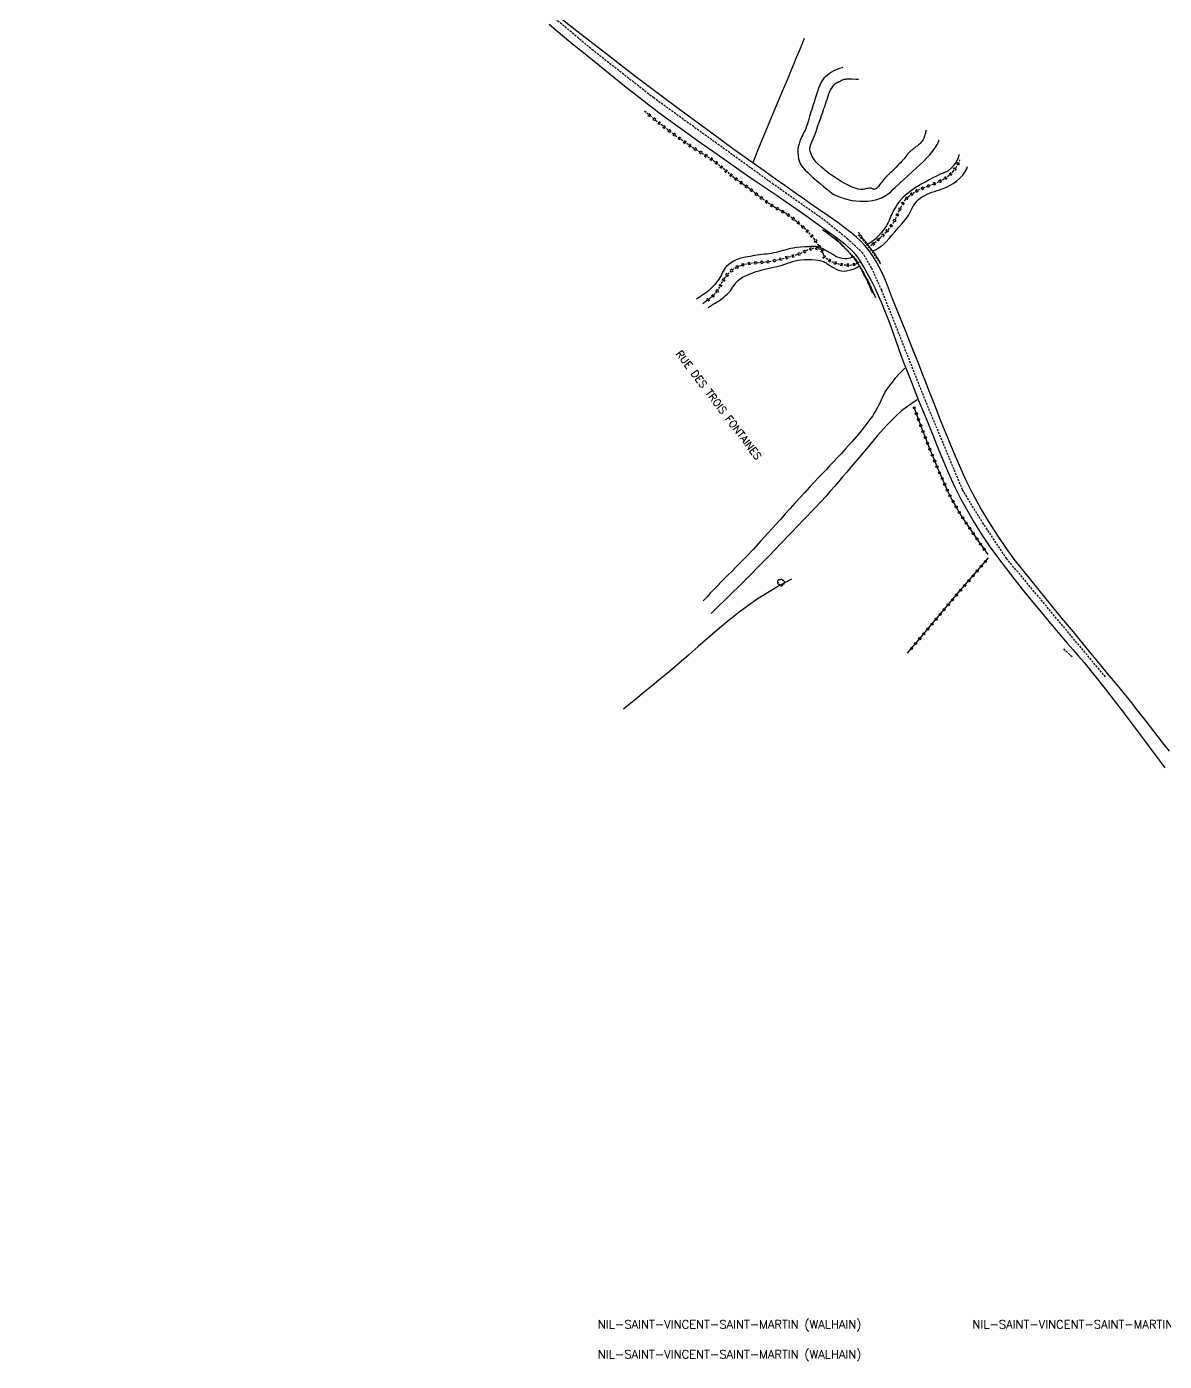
# Model space of a CAD drawing. Header units: millimetres. Extents: x 169000 to 170002, y 147000 to 148001.
# Drawn here: x 169291.9 to 169560.9, y 147245.3 to 147560.8 of the extents above; entities that cross this region are included whole.
import ezdxf
from ezdxf.enums import TextEntityAlignment as Align

# ---------------------------------------------------------------- set-up
doc = ezdxf.new("R2010")
doc.units = ezdxf.units.MM
doc.linetypes.add('DASHED', pattern=[0.75, 0.5, -0.25])
doc.layers.get('0').update_dxf_attribs({"linetype": 'CONTINUOUS'})
for name, color, linetype in [('W0001', 6, 'DASHED'), ('W0010', 4, 'CONTINUOUS'), ('W0071', 7, 'CONTINUOUS'), ('W0112', 1, 'DASHED'), ('W0120', 7, 'CONTINUOUS'), ('W0214', 2, 'CONTINUOUS'), ('W0220', 5, 'DASHED'), ('W0300', 7, 'CONTINUOUS'), ('W0322', 7, 'CONTINUOUS'), ('W0323', 7, 'CONTINUOUS'), ('W0330', 7, 'CONTINUOUS'), ('W0510', 5, 'CONTINUOUS'), ('W0980', 7, 'CONTINUOUS'), ('W0989', 7, 'CONTINUOUS')]:
    doc.layers.add(name, color=color, linetype=linetype)
doc.styles.get("Standard").update_dxf_attribs({"font": 'romans.shx', "width": 0.85})

# ---------------------------------------------------------------- blocks, each defined once
blk = doc.blocks.new('T300')
for p, q in [((-0.8, 0.51), (-0.86, 0.34)), ((-0.86, 0.34), (-0.86, 0.17)), ((-0.86, 0.17), (-0.74, 0.06)), ((-0.69, 0.63), (-0.8, 0.51)), ((-0.8, -0.06), (-0.74, 0.06)), ((-0.74, 0.06), (-0.69, 0.11)), ((-0.57, 0.69), (-0.69, 0.63)), ((-0.46, 0.69), (-0.57, 0.69)), ((-0.29, 0.63), (-0.46, 0.69)), ((-0.29, 0.63), (-0.17, 0.74)), ((-0.23, 0.57), (-0.29, 0.63)), ((-0.17, 0.74), (-0.06, 0.8)), ((-0.06, 0.8), (0.06, 0.8)), ((0.06, 0.8), (0.23, 0.74)), ((0.23, 0.74), (0.34, 0.63)), ((0.34, 0.63), (0.4, 0.51)), ((0.46, 0.46), (0.34, 0.46)), ((0.4, 0.51), (0.4, 0.46)), ((0.57, 0.4), (0.46, 0.46)), ((0.57, 0.4), (0.69, 0.29)), ((0.69, 0.29), (0.74, 0.17)), ((0.74, 0.06), (0.69, -0.17)), ((0.74, 0.17), (0.74, 0.06)), ((-0.8, -0.17), (-0.8, -0.06)), ((-0.8, -0.23), (-0.8, -0.17)), ((-0.74, -0.34), (-0.8, -0.23)), ((-0.69, -0.4), (-0.74, -0.34)), ((-0.51, -0.46), (-0.69, -0.4)), ((-0.4, -0.46), (-0.51, -0.46)), ((-0.4, -0.46), (-0.34, -0.46)), ((-0.34, -0.46), (-0.34, -0.4)), ((-0.34, -0.51), (-0.34, -0.46)), ((-0.29, -0.63), (-0.34, -0.51)), ((-0.17, -0.74), (-0.29, -0.63)), ((-0.06, -0.8), (-0.17, -0.74)), ((0.06, -0.8), (-0.06, -0.8)), ((0.17, -0.74), (0.06, -0.8)), ((0.23, -0.69), (0.17, -0.74)), ((0.29, -0.46), (0.23, -0.46)), ((0.29, -0.63), (0.23, -0.69)), ((0.46, -0.4), (0.29, -0.46)), ((0.34, -0.51), (0.29, -0.63)), ((0.34, -0.51), (0.34, -0.46)), ((0.57, -0.34), (0.46, -0.4)), ((0.63, -0.29), (0.57, -0.34)), ((0.69, -0.17), (0.63, -0.29))]:
    blk.add_line(p, q)
blk = doc.blocks.new('t220o')
at = {"color": 0, "linetype": 'Continuous'}
for p, q in [((-0.25, 0.25), (0.25, 0.25)), ((-0.25, -0.25), (0.25, -0.25))]:
    blk.add_line(p, q, dxfattribs=at)
blk = doc.blocks.new('t323o')
at = {"color": 0, "linetype": 'Continuous'}
for radius in [0.25, 0.15]:
    blk.add_circle((0, 0), radius, dxfattribs=at)
blk = doc.blocks.new('t322o')
at = {"color": 0, "linetype": 'Continuous'}
for radius in [0.25, 0.15]:
    blk.add_circle((0, 0), radius, dxfattribs=at)

msp = doc.modelspace()

# ---------------------------------------------------------------- linework, layer by layer
at = {"layer": 'W0001'}
msp.add_lwpolyline([(169546.99, 147407.13), (169523.65, 147435.07), (169518.18, 147443.24), (169513.2, 147451.35), (169504.51, 147472.23), (169494.1, 147498.53), (169491.7, 147503.8), (169489.6, 147507.33), (169486.07, 147510.63), (169480.25, 147515.3), (169468.5, 147523.56), (169440.18, 147543.99), (169425.89, 147555.19), (169413.44, 147565.63), (169398.84, 147577.71), (169385.23, 147588.66), (169367.24, 147603.45), (169355.64, 147612.92), (169341.04, 147625.16), (169327.66, 147637.05), (169315.31, 147648.64), (169300.58, 147662.72), (169291.92, 147671)], dxfattribs=at)
at = {"layer": 'W0010'}
for points in [[(169480.1, 147512.85), (169480.36, 147512.69), (169480.61, 147512.52), (169480.86, 147512.35), (169481.11, 147512.17), (169481.29, 147512.04), (169481.47, 147511.9), (169481.65, 147511.75), (169481.83, 147511.61), (169482, 147511.47), (169482.18, 147511.32), (169482.35, 147511.18), (169482.53, 147511.03), (169482.69, 147510.91), (169482.85, 147510.78), (169483.01, 147510.66), (169483.17, 147510.53), (169483.33, 147510.41), (169483.49, 147510.28), (169483.65, 147510.15), (169483.8, 147510.02), (169484.05, 147509.81), (169484.29, 147509.59), (169484.52, 147509.37), (169484.76, 147509.14), (169485.05, 147508.86), (169485.34, 147508.58), (169485.62, 147508.3), (169485.9, 147508), (169486.01, 147507.88), (169486.12, 147507.75), (169486.22, 147507.62), (169486.33, 147507.49), (169486.43, 147507.36), (169486.54, 147507.23), (169486.64, 147507.1), (169486.75, 147506.97), (169486.85, 147506.85), (169486.95, 147506.74), (169487.05, 147506.62), (169487.16, 147506.51), (169487.26, 147506.39), (169487.36, 147506.28), (169487.46, 147506.16), (169487.55, 147506.04), (169487.75, 147505.78), (169487.94, 147505.51), (169488.12, 147505.24), (169488.3, 147504.98), (169488.46, 147504.76), (169488.62, 147504.54), (169488.78, 147504.32), (169488.93, 147504.1), (169489.1, 147503.82), (169489.27, 147503.54), (169489.44, 147503.26), (169489.6, 147502.98), (169489.76, 147502.69), (169489.93, 147502.39), (169490.09, 147502.09), (169490.25, 147501.79), (169490.51, 147501.31), (169490.78, 147500.83), (169491.04, 147500.34), (169491.28, 147499.85), (169491.36, 147499.67), (169491.44, 147499.49), (169491.51, 147499.31), (169491.58, 147499.13), (169491.65, 147498.94), (169491.73, 147498.76), (169491.8, 147498.58), (169491.88, 147498.4), (169492.06, 147498.01), (169492.24, 147497.62), (169492.43, 147497.23), (169492.63, 147496.85)], [(169488.51, 147512.25), (169488.72, 147511.99), (169488.93, 147511.74), (169489.14, 147511.48), (169489.34, 147511.21), (169489.42, 147511.11), (169489.5, 147510.99), (169489.58, 147510.88), (169489.66, 147510.77), (169489.74, 147510.66), (169489.82, 147510.55), (169489.9, 147510.44), (169489.99, 147510.33), (169490.07, 147510.24), (169490.15, 147510.14), (169490.23, 147510.05), (169490.31, 147509.96), (169490.39, 147509.87), (169490.48, 147509.77), (169490.56, 147509.68), (169490.63, 147509.58), (169490.72, 147509.47), (169490.81, 147509.36), (169490.89, 147509.25), (169490.97, 147509.13), (169491.06, 147509.02), (169491.14, 147508.9), (169491.22, 147508.79), (169491.31, 147508.68), (169491.38, 147508.58), (169491.46, 147508.48), (169491.53, 147508.39), (169491.61, 147508.29), (169491.68, 147508.19), (169491.76, 147508.1), (169491.83, 147508), (169491.9, 147507.9), (169492.14, 147507.57), (169492.36, 147507.23), (169492.59, 147506.89), (169492.81, 147506.55), (169493.01, 147506.23), (169493.22, 147505.91), (169493.42, 147505.59), (169493.61, 147505.26)]]:
    msp.add_lwpolyline(points, dxfattribs=at)
at = {"layer": 'W0071'}
for points in [[(169562.1, 147389.59), (169560.27, 147391.96), (169558.44, 147394.33), (169556.6, 147396.69), (169554.75, 147399.04), (169552.88, 147401.38), (169551.55, 147403.03), (169550.21, 147404.67), (169548.86, 147406.31), (169547.5, 147407.94), (169546.15, 147409.58), (169544.79, 147411.21), (169543.44, 147412.84), (169542.09, 147414.48), (169539.4, 147417.76), (169536.7, 147421.04), (169534.02, 147424.33), (169531.35, 147427.63), (169529.37, 147430.07), (169527.38, 147432.51), (169525.43, 147434.98), (169523.57, 147437.52), (169521.44, 147440.65), (169519.39, 147443.83), (169517.44, 147447.08), (169515.61, 147450.4), (169513.96, 147453.73), (169512.45, 147457.14), (169511.01, 147460.57), (169509.59, 147464), (169508.71, 147466.12), (169507.85, 147468.24), (169507.01, 147470.37), (169506.17, 147472.51), (169505.34, 147474.64), (169504.51, 147476.78), (169503.68, 147478.91), (169502.84, 147481.04), (169501.3, 147484.91), (169499.77, 147488.78), (169498.23, 147492.65), (169496.66, 147496.5), (169495.91, 147498.39), (169495.18, 147500.29), (169494.4, 147502.18), (169493.5, 147504.01), (169492.76, 147505.33), (169491.96, 147506.62), (169491.09, 147507.87), (169490.14, 147509.05), (169489.15, 147510.1), (169488.09, 147511.07), (169486.99, 147512), (169485.87, 147512.89), (169483.7, 147514.54), (169481.46, 147516.11), (169479.2, 147517.64), (169476.96, 147519.19), (169475.43, 147520.27), (169473.9, 147521.35), (169472.37, 147522.42), (169470.84, 147523.5), (169469.31, 147524.58), (169467.78, 147525.66), (169466.26, 147526.74), (169464.74, 147527.83), (169459.16, 147531.84), (169453.6, 147535.87), (169448.06, 147539.94), (169442.55, 147544.04), (169435.67, 147549.25), (169428.82, 147554.5), (169422.01, 147559.8), (169415.24, 147565.15)], [(169415.42, 147561.43), (169417.55, 147559.66), (169419.67, 147557.9), (169421.8, 147556.14), (169423.94, 147554.39), (169426.08, 147552.65), (169429.89, 147549.59), (169433.7, 147546.54), (169437.54, 147543.52), (169441.42, 147540.55), (169445.96, 147537.21), (169450.54, 147533.94), (169455.16, 147530.71), (169459.77, 147527.48), (169462.09, 147525.85), (169464.43, 147524.24), (169466.78, 147522.65), (169469.12, 147521.05), (169471.47, 147519.45), (169473.8, 147517.83), (169476.12, 147516.19), (169478.41, 147514.53), (169480.72, 147512.89), (169483.06, 147511.27), (169485.33, 147509.52), (169487.4, 147507.55), (169488.35, 147506.38), (169489.17, 147505.12), (169489.91, 147503.83), (169490.64, 147502.53), (169491.56, 147500.82), (169492.43, 147499.08), (169493.25, 147497.33), (169494.03, 147495.55), (169494.76, 147493.78), (169495.46, 147491.99), (169496.13, 147490.19), (169496.78, 147488.38), (169497.42, 147486.57), (169498.06, 147484.77), (169498.72, 147482.96), (169499.4, 147481.17), (169501.09, 147476.83), (169502.81, 147472.5), (169504.56, 147468.18), (169506.32, 147463.88), (169507.54, 147460.89), (169508.76, 147457.9), (169510.03, 147454.93), (169511.39, 147452), (169512.83, 147449.17), (169514.33, 147446.38), (169515.92, 147443.63), (169517.59, 147440.94), (169519.48, 147438.14), (169521.47, 147435.43), (169523.51, 147432.75), (169525.58, 147430.09), (169527.64, 147427.47), (169529.75, 147424.89), (169531.87, 147422.32), (169534.01, 147419.75), (169535.31, 147418.2), (169536.63, 147416.66), (169537.95, 147415.13), (169539.28, 147413.6), (169540.6, 147412.06), (169541.92, 147410.52), (169543.22, 147408.97), (169544.5, 147407.4), (169546.95, 147404.32), (169549.34, 147401.19), (169551.71, 147398.05), (169554.09, 147394.9), (169555.25, 147393.36), (169556.42, 147391.82), (169557.57, 147390.27), (169558.73, 147388.72), (169559.89, 147387.17), (169561.05, 147385.62)], [(169499.56, 147480.12), (169498.37, 147478.96), (169497.25, 147477.73), (169496.21, 147476.43), (169495.24, 147475.08), (169494.92, 147474.56), (169494.63, 147474.04), (169494.36, 147473.49), (169494.11, 147472.95), (169493.86, 147472.4), (169493.61, 147471.85), (169493.35, 147471.31), (169493.07, 147470.78), (169492.71, 147470.14), (169492.34, 147469.5), (169491.95, 147468.88), (169491.54, 147468.27), (169490.11, 147466.37), (169488.59, 147464.52), (169487.03, 147462.73), (169485.46, 147460.94), (169484.57, 147459.96), (169483.67, 147458.99), (169482.76, 147458.02), (169481.84, 147457.07), (169480.92, 147456.11), (169480, 147455.16), (169479.09, 147454.2), (169478.18, 147453.23), (169477.02, 147451.97), (169475.87, 147450.71), (169474.72, 147449.45), (169473.57, 147448.18), (169472.42, 147446.91), (169471.27, 147445.64), (169470.12, 147444.37), (169468.97, 147443.11), (169467.23, 147441.19), (169465.49, 147439.27), (169463.75, 147437.36), (169461.98, 147435.47), (169461.15, 147434.61), (169460.31, 147433.75), (169459.47, 147432.91), (169458.62, 147432.06), (169457.77, 147431.22), (169456.93, 147430.37), (169456.08, 147429.52), (169455.25, 147428.66), (169454.39, 147427.78), (169453.54, 147426.89), (169452.7, 147425.99), (169451.86, 147425.09)], [(169502.45, 147472.6), (169501.19, 147471.8), (169499.97, 147470.93), (169498.8, 147470), (169497.68, 147469.02), (169495.29, 147466.64), (169493.05, 147464.11), (169490.9, 147461.53), (169488.72, 147458.98), (169487.74, 147457.85), (169486.77, 147456.71), (169485.8, 147455.56), (169484.84, 147454.42), (169483.88, 147453.27), (169482.91, 147452.14), (169481.92, 147451.01), (169480.93, 147449.89), (169478.26, 147447), (169475.55, 147444.15), (169472.82, 147441.33), (169470.08, 147438.5), (169467.68, 147436.01), (169465.26, 147433.53), (169462.84, 147431.06), (169460.4, 147428.61), (169458.75, 147426.98), (169457.09, 147425.36), (169455.43, 147423.74), (169453.75, 147422.14)]]:
    msp.add_lwpolyline(points, dxfattribs=at)
at = {"layer": 'W0112'}
for points in [[(169480.75, 147512.62), (169481.03, 147512.34), (169481.32, 147512.07), (169481.62, 147511.81), (169481.93, 147511.56), (169482.14, 147511.41), (169482.35, 147511.26), (169482.57, 147511.11), (169482.79, 147510.97), (169483.01, 147510.83), (169483.22, 147510.68), (169483.43, 147510.52), (169483.64, 147510.36), (169484.25, 147509.78), (169484.84, 147509.16), (169485.4, 147508.52), (169485.97, 147507.9), (169486.45, 147507.4), (169486.94, 147506.91), (169487.42, 147506.41), (169487.85, 147505.87), (169488.26, 147505.25), (169488.61, 147504.59), (169488.94, 147503.93), (169489.28, 147503.28), (169489.54, 147502.8), (169489.81, 147502.32), (169490.06, 147501.84), (169490.31, 147501.35), (169490.46, 147501.04), (169490.61, 147500.73), (169490.75, 147500.41), (169490.89, 147500.1), (169491.02, 147499.78), (169491.16, 147499.47), (169491.3, 147499.15), (169491.44, 147498.84), (169491.55, 147498.61), (169491.65, 147498.37), (169491.76, 147498.14), (169491.87, 147497.91)], [(169493.88, 147504.79), (169493.45, 147505.42), (169493.01, 147506.05), (169492.57, 147506.68), (169492.12, 147507.3), (169491.7, 147507.88), (169491.27, 147508.45), (169490.84, 147509.02), (169490.39, 147509.58), (169489.9, 147510.15), (169489.41, 147510.71), (169488.9, 147511.25), (169488.38, 147511.79)], [(169539.09, 147411.84), (169536.97, 147413.88)]]:
    msp.add_lwpolyline(points, dxfattribs=at)
at = {"layer": 'W0120'}
msp.add_lwpolyline([(169487.3, 147506.53), (169488.41, 147505.03)], dxfattribs=at)
at = {"layer": 'W0214'}
for points in [[(169492.5, 147522.4), (169492.36, 147522.38), (169492.23, 147522.39), (169492.1, 147522.43), (169491.98, 147522.48), (169491.87, 147522.54), (169491.76, 147522.59), (169491.64, 147522.63), (169491.51, 147522.66), (169491.2, 147522.66), (169490.89, 147522.62), (169490.59, 147522.56), (169490.29, 147522.49), (169489.99, 147522.43), (169489.68, 147522.37), (169489.37, 147522.34), (169489.06, 147522.35), (169488.54, 147522.43), (169488.04, 147522.57), (169487.56, 147522.75), (169487.09, 147522.94), (169486.29, 147523.3), (169485.51, 147523.69), (169484.75, 147524.12), (169484.01, 147524.57), (169483.1, 147525.15), (169482.21, 147525.75), (169481.35, 147526.38), (169480.51, 147527.06), (169479.83, 147527.64), (169479.15, 147528.25), (169478.52, 147528.91), (169477.98, 147529.64), (169477.66, 147530.18), (169477.39, 147530.75), (169477.19, 147531.36), (169477.12, 147532), (169477.23, 147532.81), (169477.53, 147533.58), (169477.88, 147534.31), (169478.18, 147535.03), (169478.56, 147536.1), (169478.94, 147537.18), (169479.31, 147538.25), (169479.68, 147539.33), (169479.87, 147539.86), (169480.05, 147540.4), (169480.23, 147540.94), (169480.42, 147541.48), (169480.6, 147542.01), (169480.78, 147542.55), (169480.97, 147543.09), (169481.16, 147543.62), (169481.35, 147544.19), (169481.54, 147544.76), (169481.75, 147545.33), (169482.01, 147545.88), (169482.27, 147546.3), (169482.55, 147546.72), (169482.87, 147547.11), (169483.23, 147547.45), (169483.32, 147547.52), (169483.41, 147547.58), (169483.51, 147547.63), (169483.61, 147547.67), (169483.71, 147547.71), (169483.81, 147547.75), (169483.91, 147547.8), (169484.01, 147547.84), (169484.14, 147547.91), (169484.26, 147547.98), (169484.39, 147548.05), (169484.51, 147548.12), (169484.64, 147548.19), (169484.77, 147548.26), (169484.91, 147548.31), (169485.04, 147548.36), (169485.31, 147548.42), (169485.58, 147548.46), (169485.86, 147548.48), (169486.13, 147548.49), (169487.1, 147548.49), (169488.08, 147548.45), (169488.58, 147548.41)], [(169504.59, 147536.39), (169504.59, 147536.38), (169504.54, 147536.12), (169504.47, 147535.87), (169504.4, 147535.62), (169504.33, 147535.37), (169504.28, 147535.18), (169504.22, 147535), (169504.16, 147534.82), (169504.1, 147534.64), (169504.03, 147534.48), (169503.95, 147534.32), (169503.87, 147534.17), (169503.78, 147534.02), (169503.64, 147533.81), (169503.49, 147533.62), (169503.33, 147533.43), (169503.16, 147533.24), (169502.99, 147533.08), (169502.81, 147532.92), (169502.62, 147532.77), (169502.44, 147532.62), (169502.26, 147532.48), (169502.08, 147532.33), (169501.9, 147532.19), (169501.71, 147532.05), (169501.61, 147531.97), (169501.5, 147531.9), (169501.39, 147531.83), (169501.28, 147531.75), (169501.17, 147531.68), (169501.06, 147531.6), (169500.96, 147531.52), (169500.86, 147531.43), (169500.62, 147531.19), (169500.4, 147530.93), (169500.19, 147530.67), (169499.98, 147530.4), (169499.78, 147530.13), (169499.58, 147529.86), (169499.37, 147529.59), (169499.15, 147529.33), (169498.85, 147529.01), (169498.54, 147528.69), (169498.22, 147528.38), (169497.91, 147528.07), (169497.51, 147527.66), (169497.11, 147527.26), (169496.71, 147526.86), (169496.3, 147526.46), (169496.16, 147526.33), (169496.02, 147526.19), (169495.88, 147526.06), (169495.74, 147525.92), (169495.6, 147525.79), (169495.46, 147525.65), (169495.33, 147525.51), (169495.19, 147525.37), (169495.02, 147525.19), (169494.85, 147525), (169494.69, 147524.81), (169494.53, 147524.61), (169494.36, 147524.42), (169494.2, 147524.23), (169494.04, 147524.04), (169493.87, 147523.85), (169493.59, 147523.47), (169493.32, 147523.04), (169492.96, 147522.65), (169492.5, 147522.4)]]:
    msp.add_lwpolyline(points, dxfattribs=at)
at = {"layer": 'W0220'}
for points in [[(169437.98, 147540.93), (169439.3, 147539.83), (169440.63, 147538.75), (169441.98, 147537.68), (169443.34, 147536.63), (169444.67, 147535.64), (169446.01, 147534.66), (169447.36, 147533.69), (169448.73, 147532.75), (169449.42, 147532.29), (169450.12, 147531.85), (169450.82, 147531.42), (169451.53, 147530.99), (169452.24, 147530.55), (169452.94, 147530.11), (169453.64, 147529.66), (169454.32, 147529.18), (169454.9, 147528.74), (169455.46, 147528.29), (169456.02, 147527.83), (169456.57, 147527.36), (169457.12, 147526.88), (169457.67, 147526.41), (169458.23, 147525.95), (169458.79, 147525.5), (169459.28, 147525.14), (169459.77, 147524.78), (169460.26, 147524.42), (169460.76, 147524.07), (169461.25, 147523.72), (169461.75, 147523.37), (169462.24, 147523.01), (169462.73, 147522.66), (169463.37, 147522.17), (169464.01, 147521.68), (169464.64, 147521.18), (169465.27, 147520.68), (169465.9, 147520.19), (169466.54, 147519.7), (169467.19, 147519.23), (169467.85, 147518.77), (169468.36, 147518.45), (169468.88, 147518.14), (169469.4, 147517.85), (169469.93, 147517.57), (169470.46, 147517.28), (169470.98, 147516.98), (169471.49, 147516.67), (169472, 147516.34), (169472.81, 147515.75), (169473.6, 147515.12), (169474.37, 147514.47), (169475.13, 147513.8), (169475.72, 147513.26), (169476.29, 147512.7), (169476.85, 147512.13), (169477.38, 147511.52), (169477.95, 147510.81), (169478.49, 147510.08), (169479, 147509.32), (169479.48, 147508.55)], [(169490.89, 147508.68), (169492.38, 147509.77), (169493.79, 147510.97), (169495.1, 147512.28), (169496.3, 147513.67), (169496.88, 147514.5), (169497.36, 147515.37), (169497.78, 147516.28), (169498.18, 147517.19), (169498.6, 147518.1), (169499.07, 147519), (169499.64, 147519.85), (169500.32, 147520.61), (169501.42, 147521.5), (169502.64, 147522.2), (169503.92, 147522.76), (169505.22, 147523.26), (169506.51, 147523.74), (169507.79, 147524.28), (169509.03, 147524.95), (169510.15, 147525.79), (169510.92, 147526.56), (169511.58, 147527.42), (169512.13, 147528.35), (169512.59, 147529.33)], [(169488.74, 147505.18), (169488.22, 147504.85), (169487.64, 147504.61), (169487.04, 147504.46), (169486.42, 147504.41), (169484.91, 147504.5), (169483.43, 147504.82), (169482.01, 147505.38), (169480.72, 147506.22), (169480.52, 147506.44), (169480.4, 147506.71), (169480.32, 147506.99), (169480.24, 147507.25), (169480.15, 147507.52), (169480.02, 147507.8), (169479.82, 147508.06), (169479.56, 147508.24), (169478.04, 147508.45), (169476.52, 147508.02), (169475.2, 147507.34), (169474.02, 147506.87), (169473.24, 147506.67), (169472.47, 147506.46), (169471.71, 147506.25), (169470.94, 147506.04), (169470.17, 147505.83), (169469.39, 147505.64), (169468.61, 147505.47), (169467.83, 147505.31), (169467.12, 147505.2), (169466.4, 147505.13), (169465.69, 147505.07), (169464.97, 147505.02), (169464.25, 147504.98), (169463.53, 147504.91), (169462.82, 147504.82), (169462.11, 147504.69), (169461.51, 147504.56), (169460.91, 147504.4), (169460.32, 147504.2), (169459.75, 147503.94), (169459.12, 147503.56), (169458.53, 147503.12), (169457.98, 147502.63), (169457.47, 147502.1), (169457.06, 147501.59), (169456.7, 147501.05), (169456.38, 147500.49), (169456.07, 147499.92), (169455.77, 147499.35), (169455.44, 147498.78), (169455.08, 147498.24), (169454.68, 147497.73), (169454.29, 147497.32), (169453.88, 147496.95), (169453.44, 147496.59), (169452.99, 147496.26), (169452.55, 147495.93), (169452.1, 147495.59), (169451.81, 147495.35)]]:
    msp.add_lwpolyline(points, dxfattribs=at)
at = {"layer": 'W0300'}
msp.add_lwpolyline([(169472.79, 147430.22), (169470.11, 147428.79), (169467.48, 147427.27), (169464.91, 147425.64), (169462.4, 147423.92), (169459.97, 147422.11), (169457.59, 147420.22), (169455.26, 147418.27), (169452.97, 147416.28), (169450.7, 147414.28), (169448.43, 147412.27), (169446.14, 147410.29), (169443.83, 147408.33), (169441.87, 147406.72), (169439.91, 147405.11), (169437.94, 147403.5), (169435.97, 147401.9), (169434, 147400.3), (169433.02, 147399.5)], dxfattribs=at)
at = {"layer": 'W0322'}
msp.add_lwpolyline([(169500.17, 147412.72), (169512.2, 147426.98), (169519.37, 147435.29)], dxfattribs=at)
at = {"layer": 'W0323'}
msp.add_lwpolyline([(169501.74, 147470.75), (169503.5, 147466.04), (169505.42, 147461.1), (169507.25, 147456.52), (169509.58, 147451.29), (169510.31, 147449.76), (169512.9, 147445.23), (169516.52, 147439.87), (169519.16, 147436.07)], dxfattribs=at)
at = {"layer": 'W0330'}
msp.add_lwpolyline([(169475.78, 147558.01), (169475.63, 147557.67), (169475.02, 147556.22), (169474.42, 147554.77), (169473.81, 147553.33), (169473.21, 147551.87), (169472.61, 147550.42), (169472.02, 147548.97), (169471.41, 147547.52), (169470.81, 147546.07), (169470.18, 147544.57), (169469.54, 147543.06), (169468.9, 147541.56), (169468.27, 147540.05), (169467.63, 147538.55), (169466.99, 147537.04), (169466.36, 147535.54), (169465.74, 147534.03), (169465.2, 147532.7), (169464.66, 147531.37), (169464.13, 147530.04), (169463.61, 147528.71)], dxfattribs=at)
at = {"layer": 'W0510'}
for points in [[(169484.87, 147551.19), (169484.71, 147551.15), (169484.01, 147550.93), (169483.33, 147550.67), (169482.77, 147550.41), (169482.23, 147550.11), (169481.72, 147549.77), (169481.23, 147549.39), (169480.82, 147549.02), (169480.44, 147548.63), (169480.1, 147548.21), (169479.8, 147547.76), (169479.44, 147547.04), (169479.17, 147546.28), (169478.93, 147545.52), (169478.69, 147544.77), (169478.39, 147543.9), (169478.1, 147543.03), (169477.82, 147542.16), (169477.54, 147541.28), (169477.36, 147540.71), (169477.19, 147540.14), (169477.03, 147539.57), (169476.87, 147539), (169476.7, 147538.43), (169476.53, 147537.86), (169476.34, 147537.3), (169476.13, 147536.74), (169475.97, 147536.36), (169475.79, 147535.99), (169475.6, 147535.63), (169475.41, 147535.27), (169475.21, 147534.91), (169475.03, 147534.54), (169474.86, 147534.16), (169474.73, 147533.78), (169474.53, 147533.12), (169474.37, 147532.46), (169474.27, 147531.78), (169474.25, 147531.09), (169474.31, 147530.35), (169474.44, 147529.61), (169474.66, 147528.89), (169474.98, 147528.2), (169475.43, 147527.54), (169475.97, 147526.95), (169476.56, 147526.41), (169477.13, 147525.87), (169477.9, 147525.14), (169478.69, 147524.44), (169479.5, 147523.75), (169480.32, 147523.08), (169481.07, 147522.47), (169481.82, 147521.85), (169482.61, 147521.28), (169483.48, 147520.82), (169485.24, 147520.2), (169487.05, 147519.78), (169488.9, 147519.56), (169490.76, 147519.57), (169491.88, 147519.72), (169492.96, 147520), (169494.01, 147520.4), (169495, 147520.9)], [(169495, 147520.9), (169495.64, 147521.32), (169496.21, 147521.82), (169496.75, 147522.35), (169497.29, 147522.86), (169498.32, 147523.79), (169499.33, 147524.73), (169500.34, 147525.68), (169501.35, 147526.62), (169502.22, 147527.41), (169503.09, 147528.2), (169503.95, 147529), (169504.77, 147529.84), (169505.36, 147530.48), (169505.95, 147531.15), (169506.5, 147531.85), (169506.98, 147532.6), (169507.2, 147533.01), (169507.41, 147533.43), (169507.61, 147533.85), (169507.7, 147534.06)], [(169512.32, 147530.59), (169512.32, 147530.55), (169512.26, 147530.17), (169512.15, 147529.81), (169511.74, 147528.96), (169511.23, 147528.17), (169510.62, 147527.45), (169509.91, 147526.82), (169509.68, 147526.67), (169509.44, 147526.54), (169509.18, 147526.43), (169508.93, 147526.34), (169508.67, 147526.25), (169508.41, 147526.17), (169508.15, 147526.08), (169507.91, 147525.97), (169507.04, 147525.54), (169506.19, 147525.08), (169505.34, 147524.61), (169504.49, 147524.14), (169503.89, 147523.82), (169503.28, 147523.51), (169502.68, 147523.17), (169502.11, 147522.81), (169501.1, 147522.09), (169500.11, 147521.33), (169499.18, 147520.5), (169498.32, 147519.6), (169497.82, 147518.95), (169497.39, 147518.26), (169496.99, 147517.55), (169496.61, 147516.83), (169496.42, 147516.46), (169496.25, 147516.07), (169496.08, 147515.68), (169495.93, 147515.29), (169495.76, 147514.9), (169495.59, 147514.52), (169495.4, 147514.14), (169495.18, 147513.77), (169494.59, 147512.92), (169493.95, 147512.11), (169493.26, 147511.34), (169492.52, 147510.61), (169492.08, 147510.23), (169491.62, 147509.87), (169491.14, 147509.55), (169490.64, 147509.25)], [(169491.94, 147507.82), (169492.6, 147508.12), (169493.23, 147508.46), (169493.83, 147508.85), (169494.4, 147509.28), (169495.16, 147509.98), (169495.85, 147510.74), (169496.51, 147511.54), (169497.16, 147512.32), (169498, 147513.26), (169498.84, 147514.21), (169499.65, 147515.18), (169500.4, 147516.21), (169500.59, 147516.5), (169500.75, 147516.81), (169500.9, 147517.12), (169501.05, 147517.44), (169501.19, 147517.76), (169501.35, 147518.07), (169501.52, 147518.37), (169501.71, 147518.67), (169502.04, 147519.12), (169502.41, 147519.56), (169502.8, 147519.98), (169503.24, 147520.35), (169503.74, 147520.68), (169504.28, 147520.97), (169504.82, 147521.21), (169505.37, 147521.45), (169505.96, 147521.7), (169506.56, 147521.91), (169507.17, 147522.1), (169507.77, 147522.29), (169508.38, 147522.49), (169508.98, 147522.71), (169509.57, 147522.96), (169510.14, 147523.26), (169510.98, 147523.78), (169511.8, 147524.35), (169512.55, 147525.01), (169513.23, 147525.74), (169513.75, 147526.48), (169514.18, 147527.26), (169514.4, 147527.78)], [(169487.28, 147506.49), (169486.95, 147506.29), (169486.61, 147506.13), (169486.24, 147506.02), (169485.87, 147505.97), (169485.3, 147505.96), (169484.74, 147506.05), (169484.19, 147506.19), (169483.66, 147506.37), (169483.46, 147506.45), (169483.27, 147506.54), (169483.08, 147506.64), (169482.9, 147506.75), (169482.72, 147506.87), (169482.54, 147506.98), (169482.36, 147507.09), (169482.18, 147507.2), (169481.84, 147507.38), (169481.5, 147507.56), (169481.16, 147507.74), (169480.82, 147507.92), (169480.41, 147508.16), (169480, 147508.41), (169479.57, 147508.64), (169479.12, 147508.8), (169478.53, 147508.89), (169477.94, 147508.9), (169477.36, 147508.86), (169476.78, 147508.83), (169475.87, 147508.78), (169474.96, 147508.72), (169474.05, 147508.63), (169473.14, 147508.5), (169472.56, 147508.39), (169471.98, 147508.25), (169471.4, 147508.1), (169470.83, 147507.94), (169470.26, 147507.77), (169469.68, 147507.62), (169469.11, 147507.47), (169468.53, 147507.35), (169467.97, 147507.25), (169467.42, 147507.16), (169466.86, 147507.09), (169466.31, 147507.03), (169465.75, 147506.96), (169465.19, 147506.89), (169464.64, 147506.81), (169464.08, 147506.72), (169462.97, 147506.53), (169461.85, 147506.35), (169460.74, 147506.1), (169459.67, 147505.72), (169459.05, 147505.41), (169458.46, 147505.05), (169457.91, 147504.63), (169457.41, 147504.16), (169457.1, 147503.8), (169456.84, 147503.42), (169456.6, 147503.02), (169456.38, 147502.62), (169456.18, 147502.21), (169455.96, 147501.8), (169455.73, 147501.4), (169455.47, 147501.02), (169455.05, 147500.46), (169454.61, 147499.91), (169454.14, 147499.39), (169453.64, 147498.89), (169453.19, 147498.49), (169452.72, 147498.11), (169452.24, 147497.76), (169451.75, 147497.41), (169451.26, 147497.07), (169450.77, 147496.72), (169450.33, 147496.39)], [(169453.05, 147494.48), (169453.32, 147494.65), (169453.78, 147494.93), (169454.25, 147495.21), (169454.71, 147495.48), (169455.18, 147495.77), (169455.63, 147496.06), (169456.08, 147496.38), (169456.59, 147496.77), (169457.09, 147497.18), (169457.58, 147497.6), (169458.03, 147498.06), (169458.33, 147498.4), (169458.59, 147498.77), (169458.83, 147499.15), (169459.07, 147499.53), (169459.32, 147499.92), (169459.58, 147500.29), (169459.88, 147500.63), (169460.22, 147500.95), (169461.19, 147501.61), (169462.25, 147502.12), (169463.35, 147502.54), (169464.43, 147502.93), (169465.11, 147503.15), (169465.79, 147503.35), (169466.48, 147503.52), (169467.17, 147503.68), (169467.86, 147503.83), (169468.56, 147503.98), (169469.25, 147504.14), (169469.93, 147504.31), (169470.55, 147504.49), (169471.17, 147504.69), (169471.79, 147504.9), (169472.4, 147505.1), (169473.02, 147505.3), (169473.65, 147505.48), (169474.28, 147505.63), (169474.93, 147505.74), (169475.8, 147505.82), (169476.69, 147505.84), (169477.56, 147505.8), (169478.44, 147505.72), (169478.96, 147505.64), (169479.47, 147505.55), (169479.98, 147505.42), (169480.47, 147505.24), (169480.71, 147505.13), (169480.93, 147505), (169481.14, 147504.87), (169481.35, 147504.72), (169481.56, 147504.57), (169481.77, 147504.43), (169481.98, 147504.29), (169482.2, 147504.16), (169482.75, 147503.85), (169483.3, 147503.53), (169483.89, 147503.26), (169484.51, 147503.11), (169485.3, 147503.08), (169486.08, 147503.19), (169486.82, 147503.39), (169487.55, 147503.63), (169487.86, 147503.76), (169488.16, 147503.91), (169488.45, 147504.09), (169488.72, 147504.3)]]:
    msp.add_lwpolyline(points, dxfattribs=at)

# ---------------------------------------------------------------- block references
at = {"layer": 'W0220'}
for p, rotation in [((169439.13, 147539.97), 320.174055249164), ((169440.3, 147539.02), 320.9065171494196), ((169441.47, 147538.09), 321.6389798042968), ((169442.65, 147537.16), 322.3714432179402), ((169443.85, 147536.26), 323.0792530813618), ((169445.05, 147535.36), 323.787597316542), ((169446.26, 147534.48), 324.5567474437509), ((169447.48, 147533.61), 325.3866984125802), ((169448.72, 147532.76), 325.3866984125802), ((169449.98, 147531.94), 327.7220464203857), ((169451.26, 147531.16), 328.7850443629144), ((169452.53, 147530.37), 327.8058659774046), ((169453.79, 147529.55), 324.9444915354321), ((169455, 147528.66), 321.4175727607671), ((169456.16, 147527.71), 319.4351034920614), ((169457.29, 147526.73), 319.5741892861864), ((169511.39, 147527.18), 52.46733315883689), ((169512.18, 147528.45), 65.30064679945477), ((169458.45, 147525.78), 321.6390556638751), ((169459.64, 147524.87), 323.6293658323631), ((169460.86, 147523.99), 324.7728752114855), ((169462.09, 147523.13), 324.3274116220105), ((169505.16, 147523.24), 20.78362173553656), ((169506.57, 147523.76), 22.88044964570824), ((169507.94, 147524.36), 28.35686401759992), ((169509.24, 147525.11), 36.81187670581212), ((169510.41, 147526.05), 45.32344046056855), ((169463.29, 147522.23), 323.0062353666746), ((169464.47, 147521.31), 321.7705970576584), ((169465.65, 147520.38), 322.0368869762801), ((169500.02, 147520.28), 48.34429163021034), ((169501.14, 147521.27), 38.78218502038273), ((169502.41, 147522.06), 29.8298526112164), ((169503.77, 147522.69), 23.79918510124852), ((169466.85, 147519.48), 323.9156240860895), ((169468.08, 147518.63), 327.3858171422847), ((169469.38, 147517.87), 330.8338929890436), ((169470.69, 147517.15), 330.4829724089261), ((169498.43, 147517.75), 65.40710816084754), ((169499.12, 147519.08), 56.36664052374209), ((169471.97, 147516.36), 326.5718489662949), ((169473.17, 147515.46), 321.6926210369643), ((169474.33, 147514.51), 319.8306154029745), ((169496.37, 147513.76), 54.98377167308049), ((169497.17, 147515.03), 61.26222624339705), ((169497.82, 147516.38), 66.42864790635187), ((169475.45, 147513.51), 317.3126181461851), ((169476.52, 147512.47), 314.0144752224109), ((169477.52, 147511.35), 308.7265152145016), ((169493.26, 147510.52), 40.5662811408109), ((169494.36, 147511.54), 44.87526392593031), ((169495.39, 147512.62), 49.18424707925533), ((169475.84, 147507.67), 207.0171461865208), ((169477.23, 147508.22), 195.9686553826909), ((169478.43, 147510.16), 306.3480861275023), ((169478.69, 147508.36), 172.0237114885916), ((169479.26, 147508.9), 301.5912283246898), ((169480.01, 147507.81), 127.3284185870523), ((169492.1, 147509.56), 36.25729872134207), ((169461.27, 147504.5), 194.5960614640186), ((169462.74, 147504.81), 190.2604338330401), ((169464.23, 147504.97), 185.1503695656405), ((169465.72, 147505.07), 184.4705466561237), ((169467.22, 147505.22), 188.689184829256), ((169468.69, 147505.48), 192.6768553932479), ((169470.15, 147505.83), 193.9468580748832), ((169471.6, 147506.22), 195.3327038134776), ((169473.05, 147506.61), 195.0900213632903), ((169474.48, 147507.05), 201.9532931818891), ((169480.54, 147506.42), 131.4517650880233), ((169481.76, 147505.55), 147.0168577026747), ((169483.12, 147504.94), 158.173986572734), ((169484.57, 147504.57), 167.9965673061822), ((169486.06, 147504.43), 176.4527860563068), ((169487.54, 147504.59), 193.9242985753843), ((169457.52, 147502.15), 226.0740395536639), ((169458.61, 147503.17), 216.7010944536679), ((169459.86, 147503.99), 204.8138749313039), ((169455.15, 147498.33), 236.7038017817196), ((169455.91, 147499.62), 241.8587826977227), ((169456.64, 147500.94), 239.8942528764607), ((169453, 147496.26), 217.0611711651268), ((169454.16, 147497.21), 222.0804689351716)]:
    msp.add_blockref('t220o', p, dxfattribs=dict(at, rotation=rotation))
at = {"layer": 'W0300'}
msp.add_blockref('T300', (169470.34, 147429.41), dxfattribs=at)
at = {"layer": 'W0322'}
for p, rotation in [((169516.67, 147432.16), 49.20815997048975), ((169517.65, 147433.3), 49.20815997048975), ((169518.63, 147434.43), 49.20815997048975), ((169513.73, 147428.76), 49.20815997048975), ((169514.71, 147429.89), 49.20815997048975), ((169515.69, 147431.03), 49.20815997048975), ((169510.81, 147425.33), 49.87622374348408), ((169511.77, 147426.48), 49.87622374348408), ((169512.75, 147427.62), 49.20815997048975), ((169508.87, 147423.04), 49.87622374348408), ((169509.84, 147424.19), 49.87622374348408), ((169505.97, 147419.6), 49.87622374348408), ((169506.94, 147420.75), 49.87622374348408), ((169507.91, 147421.89), 49.87622374348408), ((169503.07, 147416.16), 49.87622374348408), ((169504.04, 147417.3), 49.87622374348408), ((169505.01, 147418.45), 49.87622374348408), ((169501.14, 147413.86), 49.87622374348408), ((169502.11, 147415.01), 49.87622374348408)]:
    msp.add_blockref('t322o', p, dxfattribs=dict(at, rotation=rotation))
at = {"layer": 'W0323'}
for p, rotation in [((169501.74, 147470.75), 290.4870178293814), ((169502.26, 147469.35), 290.4870178293814), ((169502.79, 147467.94), 290.4870178293814), ((169503.31, 147466.54), 290.4870178293814), ((169503.85, 147465.14), 291.1780899799382), ((169504.39, 147463.74), 291.1780899799382), ((169504.93, 147462.34), 291.1780899799382), ((169505.48, 147460.94), 291.8571949165311), ((169506.04, 147459.55), 291.8571949165311), ((169506.6, 147458.16), 291.8571949165311), ((169507.15, 147456.77), 291.8571949165311), ((169507.75, 147455.39), 294.0151065093903), ((169508.37, 147454.02), 294.0151065093903), ((169508.98, 147452.65), 294.0151065093903), ((169509.59, 147451.28), 295.387900063548), ((169510.23, 147449.93), 295.387900063548), ((169510.96, 147448.62), 299.7448785720227), ((169511.71, 147447.31), 299.7448785720227), ((169512.45, 147446.01), 299.7448785720227), ((169513.23, 147444.73), 304.0716093468689), ((169514.07, 147443.49), 304.0716093468689), ((169514.91, 147442.25), 304.0716093468689), ((169515.75, 147441.01), 304.0716093468689), ((169516.6, 147439.76), 304.755918361874), ((169517.45, 147438.53), 304.755918361874), ((169518.31, 147437.3), 304.755918361874)]:
    msp.add_blockref('t323o', p, dxfattribs=dict(at, rotation=rotation))

# ---------------------------------------------------------------- texts
at = {"layer": 'W0980'}
for p in [(169458.12, 147253.93), (169546.68, 147253.93), (169458.12, 147246.86)]:
    msp.add_text('NIL-SAINT-VINCENT-SAINT-MARTIN (WALHAIN)', height=2, dxfattribs=at).set_placement(p, align=Align.MIDDLE)
at = {"layer": 'W0989'}
msp.add_text('RUE DES TROIS FONTAINES', height=1.75, rotation=307.131, dxfattribs=at).set_placement((169455.56, 147471.41), align=Align.MIDDLE_CENTER)

doc.saveas('drawing.dxf')
